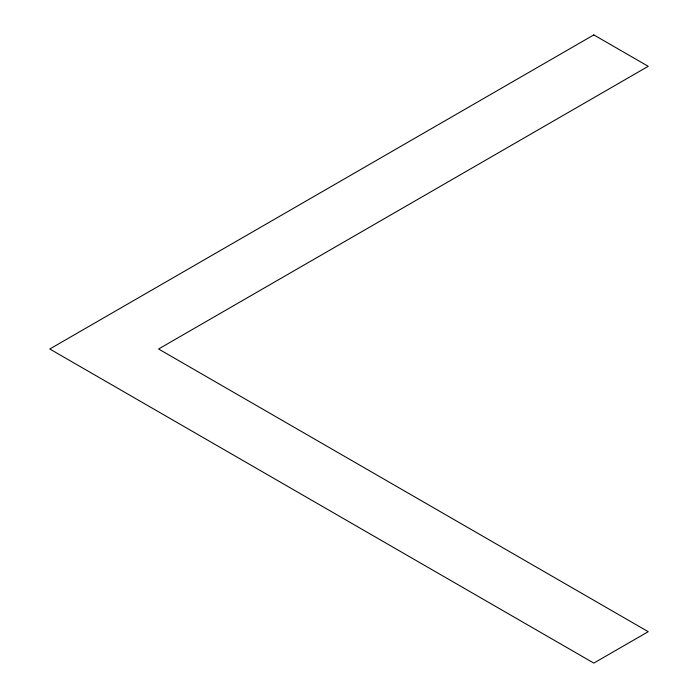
<?xml version="1.0" encoding="UTF-8"?>
<svg xmlns="http://www.w3.org/2000/svg" width="698" height="698" viewBox="0 0 698 698"><rect width="100%" height="100%" fill="white"/><g stroke="black" fill="none" stroke-linecap="round" stroke-linejoin="round"><path stroke-width="1.05" d="M593.815 34.9L49.776 349L593.815 663.1L648.224 631.69L158.586 349L648.224 66.31L593.815 34.9"/></g></svg>
